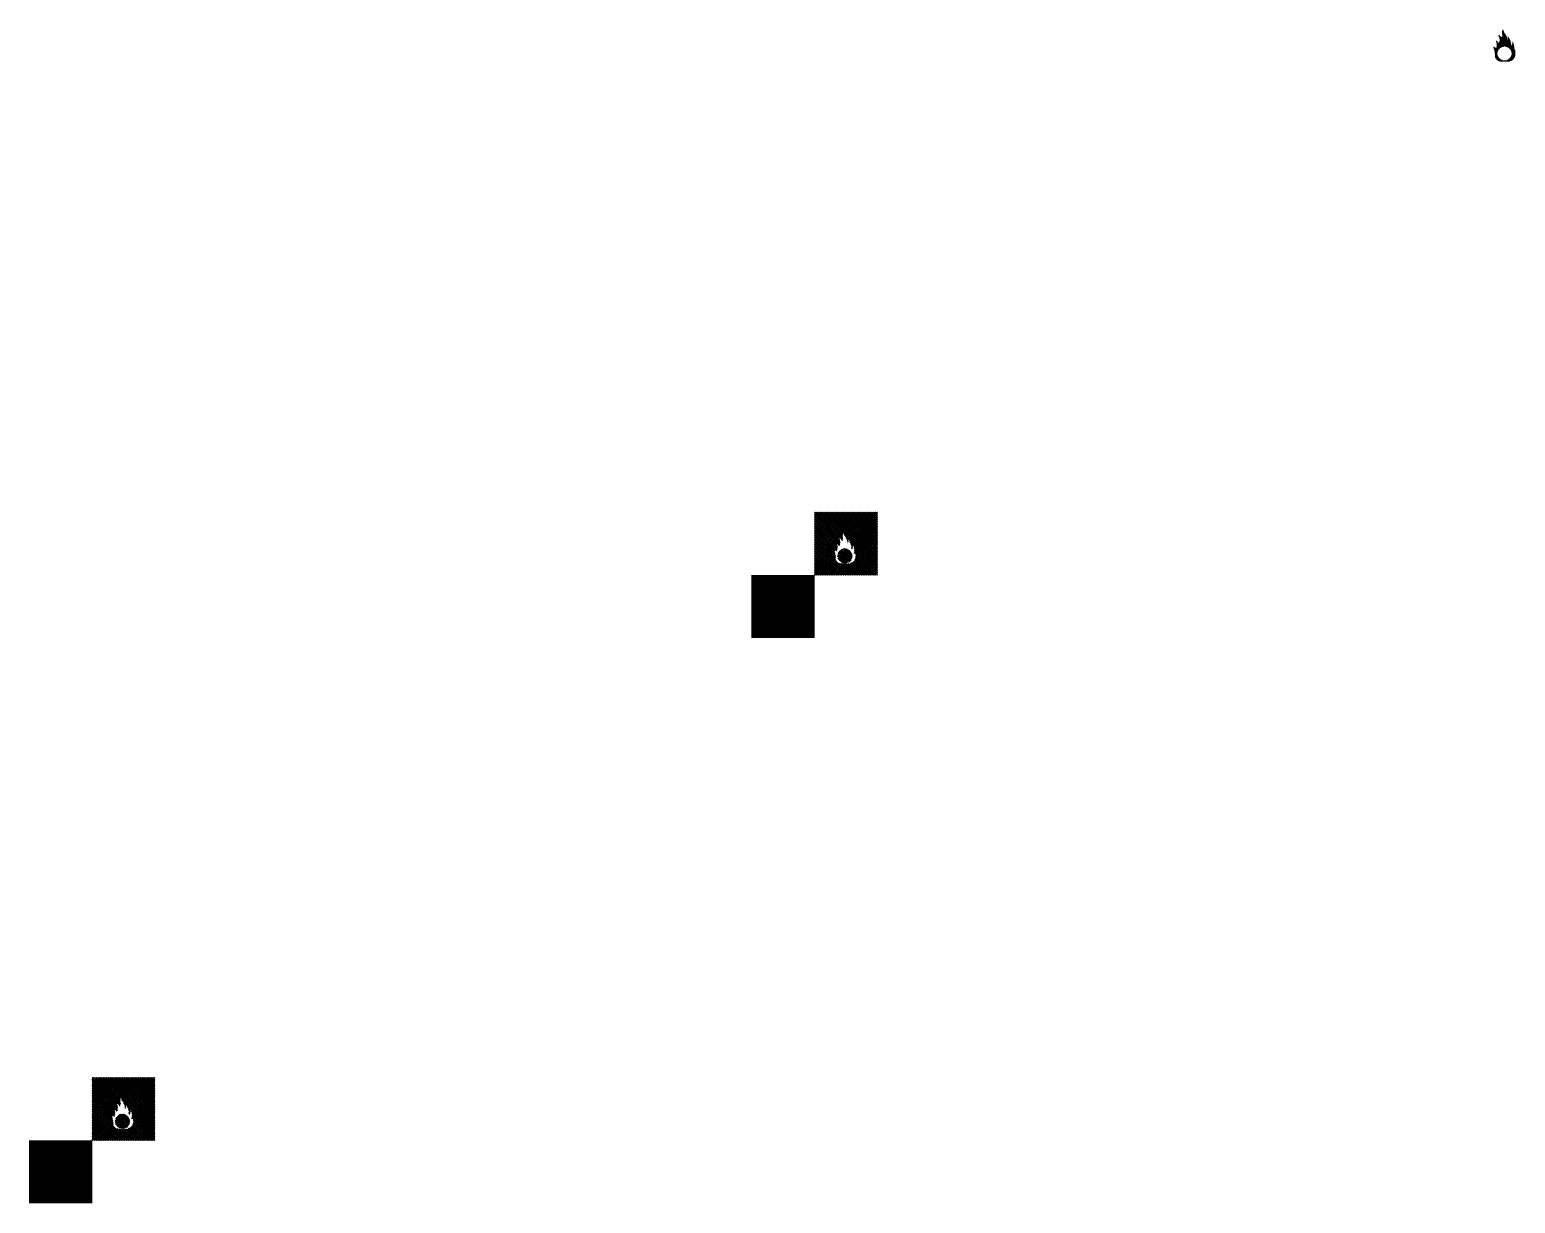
# Paper-space layout 'Layout1' of a CAD drawing. Extents: x -120 to 117, y -95 to 92.
import ezdxf

# ---------------------------------------------------------------- set-up
doc = ezdxf.new("R2010")
doc.units = 0
doc.layers.get('0').update_dxf_attribs({"linetype": 'CONTINUOUS'})
doc.layers.add('GEEL', color=2, linetype='CONTINUOUS')
doc.layers.add('VEILIG', color=7, linetype='CONTINUOUS')

# ---------------------------------------------------------------- blocks, each defined once
blk = doc.blocks.new('*X')
at = {"color": 0}
for p, q in [((113.5, 90), (113.55, 90)), ((113.54, 89.91), (113.66, 89.91)), ((113.9, 90.9), (113.93, 90.9)), ((113.94, 90.81), (114.1, 90.81)), ((113.98, 90.72), (114.21, 90.72)), ((114.01, 90.63), (114.29, 90.63)), ((114.03, 90.54), (114.35, 90.54)), ((114.05, 90.45), (115.22, 90.45)), ((114.05, 89.91), (114.78, 89.91)), ((114.07, 90.36), (115.25, 90.36)), ((114.08, 90.27), (115.27, 90.27)), ((114.08, 90), (114.77, 90)), ((114.09, 90.18), (115.28, 90.18)), ((114.09, 90.09), (115.29, 90.09)), ((114.43, 90.54), (115.2, 90.54)), ((114.45, 91.44), (114.71, 91.44)), ((114.45, 91.35), (114.75, 91.35)), ((114.46, 91.26), (114.81, 91.26)), ((114.47, 91.53), (114.67, 91.53)), ((114.47, 91.17), (114.88, 91.17)), ((114.47, 90.63), (115.17, 90.63)), ((114.49, 91.08), (114.94, 91.08)), ((114.49, 90.72), (115.13, 90.72)), ((114.5, 91.62), (114.65, 91.62)), ((114.5, 90.99), (115, 90.99)), ((114.5, 90.9), (115.05, 90.9)), ((114.5, 90.81), (115.09, 90.81)), ((114.54, 91.71), (114.63, 91.71)), ((114.6, 91.8), (114.62, 91.8)), ((114.81, 90), (115.75, 90)), ((114.86, 89.91), (115.78, 89.91)), ((115.31, 90.72), (115.33, 90.72)), ((115.33, 90.09), (115.72, 90.09)), ((115.34, 90.63), (115.4, 90.63)), ((115.35, 90.18), (115.69, 90.18)), ((115.36, 90.54), (115.46, 90.54)), ((115.37, 90.45), (115.53, 90.45)), ((115.37, 90.27), (115.64, 90.27)), ((115.38, 90.36), (115.59, 90.36)), ((113.06, 89.01), (113.19, 89.01)), ((113.12, 88.92), (113.38, 88.92)), ((113.16, 88.83), (113.51, 88.83)), ((113.2, 88.74), (113.91, 88.74)), ((113.23, 88.65), (113.85, 88.65)), ((113.25, 88.56), (113.8, 88.56)), ((113.26, 88.47), (113.76, 88.47)), ((113.27, 88.38), (113.72, 88.38)), ((113.28, 88.29), (113.7, 88.29)), ((113.29, 88.2), (113.69, 88.2)), ((113.31, 88.11), (113.68, 88.11)), ((113.32, 88.02), (113.67, 88.02)), ((113.32, 87.93), (113.68, 87.93)), ((113.33, 87.84), (113.69, 87.84)), ((113.33, 87.75), (113.71, 87.75)), ((113.34, 87.66), (113.74, 87.66)), ((113.35, 87.57), (113.77, 87.57)), ((113.56, 88.92), (114.08, 88.92)), ((113.56, 88.83), (113.98, 88.83)), ((113.57, 89.82), (113.74, 89.82)), ((113.58, 89.01), (114.2, 89.01)), ((113.59, 89.73), (113.81, 89.73)), ((113.6, 89.1), (114.36, 89.1)), ((113.61, 89.64), (113.85, 89.64)), ((113.62, 89.55), (115.85, 89.55)), ((113.62, 89.19), (114.68, 89.19)), ((113.63, 89.46), (115.87, 89.46)), ((113.63, 89.37), (115.88, 89.37)), ((113.63, 89.28), (115.89, 89.28)), ((113.88, 89.64), (115.84, 89.64)), ((113.96, 89.73), (115.82, 89.73)), ((114.02, 89.82), (114.79, 89.82)), ((114.91, 89.82), (115.8, 89.82)), ((114.99, 89.19), (115.9, 89.19)), ((115.31, 89.1), (115.9, 89.1)), ((115.47, 89.01), (115.9, 89.01)), ((115.59, 88.92), (116.36, 88.92)), ((115.68, 88.83), (116.35, 88.83)), ((115.76, 88.74), (116.34, 88.74)), ((115.82, 88.65), (116.33, 88.65)), ((115.87, 88.56), (116.32, 88.56)), ((115.89, 87.57), (116.46, 87.57)), ((115.9, 89.01), (116.36, 89.01)), ((115.91, 88.47), (116.29, 88.47)), ((115.92, 89.1), (116.35, 89.1)), ((115.93, 87.66), (116.49, 87.66)), ((115.94, 88.38), (116.27, 88.38)), ((115.95, 89.19), (116.34, 89.19)), ((115.96, 87.75), (116.51, 87.75)), ((115.97, 88.29), (116.53, 88.29)), ((115.98, 88.2), (116.54, 88.2)), ((115.98, 87.84), (116.53, 87.84)), ((115.99, 88.11), (116.55, 88.11)), ((115.99, 88.02), (116.55, 88.02)), ((115.99, 87.93), (116.54, 87.93)), ((116, 89.28), (116.33, 89.28)), ((116.04, 89.37), (116.31, 89.37)), ((116.08, 89.46), (116.29, 89.46)), ((116.1, 89.55), (116.26, 89.55)), ((116.12, 89.64), (116.23, 89.64)), ((116.13, 89.82), (116.15, 89.82)), ((116.13, 89.73), (116.19, 89.73)), ((116.31, 88.38), (116.52, 88.38)), ((116.36, 88.47), (116.51, 88.47)), ((116.41, 88.56), (116.49, 88.56)), ((116.45, 88.65), (116.48, 88.65)), ((113.36, 87.48), (113.82, 87.48)), ((113.38, 87.39), (113.87, 87.39)), ((113.43, 87.3), (113.94, 87.3)), ((113.51, 87.21), (114.02, 87.21)), ((113.6, 87.12), (114.13, 87.12)), ((113.7, 87.03), (114.26, 87.03)), ((113.83, 86.94), (114.47, 86.94)), ((114.05, 86.85), (115.69, 86.85)), ((115.2, 86.94), (115.91, 86.94)), ((115.4, 87.03), (116.05, 87.03)), ((115.54, 87.12), (116.16, 87.12)), ((115.64, 87.21), (116.24, 87.21)), ((115.73, 87.3), (116.31, 87.3)), ((115.79, 87.39), (116.37, 87.39)), ((115.85, 87.48), (116.42, 87.48)), ((5, 7.26), (12.74, 15)), ((5, 7.55), (12.45, 15)), ((5, 7.83), (12.17, 15)), ((5, 8.11), (11.89, 15)), ((5, 8.39), (11.61, 15)), ((5, 8.68), (11.32, 15)), ((5, 8.96), (11.04, 15)), ((5, 9.24), (10.76, 15)), ((5, 9.53), (10.47, 15)), ((5, 9.81), (10.19, 15)), ((5, 10.09), (9.91, 15)), ((5, 10.37), (9.63, 15)), ((5, 10.66), (9.34, 15)), ((5, 10.94), (9.06, 15)), ((5, 11.22), (8.78, 15)), ((5, 11.51), (8.49, 15)), ((5, 11.79), (8.21, 15)), ((5, 12.07), (7.93, 15)), ((5, 12.35), (7.65, 15)), ((5, 12.64), (7.36, 15)), ((5, 12.92), (7.08, 15)), ((5, 13.2), (6.8, 15)), ((5, 13.49), (6.51, 15)), ((5, 13.77), (6.23, 15)), ((5, 14.05), (5.95, 15)), ((5, 14.33), (5.67, 15)), ((5, 14.62), (5.38, 15)), ((5, 14.9), (5.1, 15)), ((8.91, 10.89), (5, 14.8)), ((9.05, 10.47), (5, 14.52)), ((9.09, 10.15), (5, 14.23)), ((9.46, 10.62), (5.08, 15)), ((9.5, 10.86), (5.36, 15)), ((9.47, 11.17), (5.65, 15)), ((9.46, 11.47), (5.93, 15)), ((9.53, 11.69), (6.21, 15)), ((15, 6.5), (6.5, 15)), ((15, 6.78), (6.78, 15)), ((15, 7.06), (7.06, 15)), ((15, 7.34), (7.34, 15)), ((15, 7.63), (7.63, 15)), ((15, 7.91), (7.91, 15)), ((15, 8.19), (8.19, 15)), ((15, 8.48), (8.48, 15)), ((15, 8.76), (8.76, 15)), ((15, 9.04), (9.04, 15)), ((15, 9.32), (9.32, 15)), ((15, 9.61), (9.61, 15)), ((9.65, 11.63), (13.02, 15)), ((9.72, 11.42), (13.3, 15)), ((9.82, 11.24), (13.59, 15)), ((15, 9.89), (9.89, 15)), ((9.94, 11.07), (13.87, 15)), ((10.05, 10.9), (14.15, 15)), ((10.14, 10.7), (14.43, 15)), ((15, 10.17), (10.17, 15)), ((10.37, 10.66), (14.72, 15)), ((15, 10.46), (10.46, 15)), ((10.5, 10.5), (15, 15)), ((10.61, 10.33), (15, 14.72)), ((10.7, 10.14), (15, 14.43)), ((15, 10.74), (10.74, 15)), ((15, 11.02), (11.02, 15)), ((15, 11.3), (11.3, 15)), ((15, 11.59), (11.59, 15)), ((15, 11.87), (11.87, 15)), ((15, 12.15), (12.15, 15)), ((15, 12.44), (12.44, 15)), ((15, 12.72), (12.72, 15)), ((15, 13), (13, 15)), ((15, 13.28), (13.28, 15)), ((15, 13.57), (13.57, 15)), ((15, 13.85), (13.85, 15)), ((15, 14.13), (14.13, 15)), ((15, 14.42), (14.42, 15)), ((15, 14.7), (14.7, 15)), ((15, 14.98), (14.98, 15)), ((9.05, 9.9), (5, 13.95)), ((8.95, 9.72), (5, 13.67)), ((8.57, 9.82), (5, 13.38)), ((8.63, 9.47), (5, 13.1)), ((8.62, 9.2), (5, 12.82)), ((8.57, 8.97), (5, 12.54)), ((8.29, 8.97), (5, 12.25)), ((8.18, 8.79), (5, 11.97)), ((10.77, 9.93), (15, 14.15)), ((10.83, 9.7), (15, 13.87)), ((11.18, 9.76), (15, 13.59)), ((11.26, 9.56), (15, 13.3)), ((11.32, 9.34), (15, 13.02)), ((11.35, 9.09), (15, 12.74)), ((11.35, 8.81), (15, 12.45)), ((11.48, 8.65), (15, 12.17)), ((11.51, 8.4), (15, 11.89)), ((8.26, 8.42), (5, 11.69)), ((8.31, 8.1), (5, 11.4)), ((8.33, 7.79), (5, 11.12)), ((5, 6.98), (8.91, 10.89)), ((8.36, 7.48), (5, 10.84)), ((5, 6.7), (8.99, 10.69)), ((10.56, 5), (5, 10.56)), ((10.27, 5), (5, 10.27)), ((9.99, 5), (5, 9.99)), ((5, 6.41), (8.53, 9.94)), ((5, 6.13), (8.59, 9.72)), ((9.71, 5), (5, 9.71)), ((8.17, 9.02), (8.63, 9.48)), ((8.57, 9.98), (9.05, 10.46)), ((8.72, 9.85), (9.08, 10.22)), ((8.83, 9.68), (9.05, 9.9)), ((8.92, 10.9), (9.45, 11.43)), ((9.11, 10.8), (9.47, 11.17)), ((9.24, 5), (15, 10.76)), ((9.26, 10.67), (9.5, 10.92)), ((9.37, 10.5), (9.45, 10.58)), ((9.53, 5), (15, 10.47)), ((15, 6.21), (9.67, 11.54)), ((9.81, 5), (15, 10.19)), ((10.36, 10.57), (10.06, 10.87)), ((10.09, 5), (15, 9.91)), ((10.21, 10.49), (10.34, 10.63)), ((10.37, 10.28), (10.23, 10.41)), ((10.27, 10.27), (10.38, 10.38)), ((10.32, 10.05), (10.29, 10.07)), ((10.3, 10.01), (10.31, 10.02)), ((10.37, 5), (15, 9.63)), ((11.13, 9.8), (10.62, 10.31)), ((11.1, 9.55), (10.79, 9.86)), ((11.03, 9.34), (10.86, 9.5)), ((10.87, 9.45), (11.13, 9.71)), ((15, 5.93), (11.19, 9.74)), ((11.4, 7.44), (15, 11.04)), ((11.53, 7.86), (15, 11.32)), ((11.55, 8.15), (15, 11.61)), ((9.42, 5), (5, 9.42)), ((9.14, 5), (5, 9.14)), ((5, 5.85), (8.1, 8.95)), ((8.86, 5), (5, 8.86)), ((5, 5.57), (8.19, 8.76)), ((8.58, 5), (5, 8.58)), ((5, 5.28), (8.25, 8.53)), ((8.29, 5), (5, 8.29)), ((5, 5), (8.28, 8.28)), ((8.01, 5), (5, 8.01)), ((7.73, 5), (5, 7.73)), ((7.45, 5), (5, 7.45)), ((7.16, 5), (5, 7.16)), ((5.28, 5), (8.31, 8.03)), ((5.57, 5), (8.33, 7.77)), ((5.85, 5), (8.36, 7.51)), ((6.13, 5), (8.43, 7.3)), ((6.41, 5), (8.57, 7.15)), ((8.36, 8.93), (8.62, 9.18)), ((8.53, 8.81), (8.56, 8.84)), ((9.81, 6.88), (8.67, 8.01)), ((8.68, 8.11), (9.76, 9.2)), ((8.69, 7.84), (10.03, 9.18)), ((10.07, 6.9), (8.7, 8.27)), ((9.46, 6.94), (8.73, 7.67)), ((8.75, 7.62), (10.25, 9.12)), ((8.76, 8.48), (9.4, 9.12)), ((10.28, 6.97), (8.76, 8.49)), ((8.85, 7.43), (10.44, 9.03)), ((10.47, 7.07), (8.86, 8.67)), ((8.97, 7.27), (10.6, 8.91)), ((10.63, 7.19), (8.99, 8.83)), ((9.11, 7.13), (10.74, 8.76)), ((10.76, 7.34), (9.14, 8.97)), ((9.28, 7.02), (10.85, 8.59)), ((10.87, 7.52), (9.31, 9.08)), ((9.48, 6.94), (10.94, 8.39)), ((10.95, 7.72), (9.51, 9.16)), ((9.72, 6.89), (10.99, 8.16)), ((10.99, 7.96), (9.75, 9.2)), ((10, 6.89), (10.98, 7.87)), ((10.97, 8.26), (10.05, 9.18)), ((10.45, 7.06), (10.81, 7.42)), ((10.66, 5), (15, 9.34)), ((10.89, 9.2), (11.02, 9.32)), ((10.93, 9.15), (10.9, 9.19)), ((10.94, 5), (15, 9.06)), ((13.38, 5), (11.21, 7.17)), ((11.22, 5), (15, 8.78)), ((11.29, 8.46), (11.43, 8.6)), ((11.35, 8.45), (11.3, 8.5)), ((15, 5.65), (11.32, 9.33)), ((11.44, 8.64), (11.34, 8.74)), ((13.67, 5), (11.34, 7.33)), ((15, 5.36), (11.36, 9.01)), ((13.95, 5), (11.43, 7.52)), ((15, 5.08), (11.49, 8.59)), ((11.51, 5), (15, 8.49)), ((14.23, 5), (11.51, 7.73)), ((14.8, 5), (11.53, 8.26)), ((14.52, 5), (11.55, 7.97)), ((11.79, 5), (15, 8.21)), ((12.07, 5), (15, 7.93)), ((12.35, 5), (15, 7.65)), ((12.64, 5), (15, 7.36)), ((-4.94, -5), (-4.94, 5)), ((-4.88, -5), (-4.88, 5)), ((-4.75, -5), (-4.75, 5)), ((-4.69, -5), (-4.69, 5)), ((-4.56, -5), (-4.56, 5)), ((-4.5, -5), (-4.5, 5)), ((-4.37, -5), (-4.37, 5)), ((-4.31, -5), (-4.31, 5)), ((-4.18, -5), (-4.18, 5)), ((-4.13, -5), (-4.13, 5)), ((-3.99, -5), (-3.99, 5)), ((-3.94, -5), (-3.94, 5)), ((-3.8, -5), (-3.8, 5)), ((-3.75, -5), (-3.75, 5)), ((-3.61, -5), (-3.61, 5)), ((-3.56, -5), (-3.56, 5)), ((-3.42, -5), (-3.42, 5)), ((-3.38, -5), (-3.38, 5)), ((-3.23, -5), (-3.23, 5)), ((-3.19, -5), (-3.19, 5)), ((-3.04, -5), (-3.04, 5)), ((-3, -5), (-3, 5)), ((-2.85, -5), (-2.85, 5)), ((-2.81, -5), (-2.81, 5)), ((-2.66, -5), (-2.66, 5)), ((-2.63, -5), (-2.63, 5)), ((-2.47, -5), (-2.47, 5)), ((-2.44, -5), (-2.44, 5)), ((-2.28, -5), (-2.28, 5)), ((-2.25, -5), (-2.25, 5)), ((-2.09, -5), (-2.09, 5)), ((-2.06, -5), (-2.06, 5)), ((-1.9, -5), (-1.9, 5)), ((-1.88, -0.97), (-1.88, 5)), ((-1.71, -5), (-1.71, 5)), ((-1.69, -1.04), (-1.69, 5)), ((-1.52, -5), (-1.52, 5)), ((-1.5, 0.03), (-1.5, 5)), ((-1.33, -5), (-1.33, 5)), ((-1.31, -0.11), (-1.31, 5)), ((-1.14, -5), (-1.14, 5)), ((-1.13, -0.37), (-1.13, 5)), ((-0.95, -5), (-0.95, 5)), ((-0.94, 0.84), (-0.94, 5)), ((-0.76, -5), (-0.76, 5)), ((-0.75, 0.68), (-0.75, 5)), ((-0.57, -5), (-0.57, 5)), ((-0.56, 0.54), (-0.56, 5)), ((-0.38, 1.77), (-0.38, 5)), ((-0.38, -5), (-0.38, 5)), ((-0.19, 1.26), (-0.19, 5)), ((-0.19, -5), (-0.19, 5)), ((0, 0.99), (0, 5)), ((0, -5), (0, 5)), ((0.19, 0.58), (0.19, 5)), ((0.19, -5), (0.19, 5)), ((0.37, 0.66), (0.37, 5)), ((0.38, -5), (0.38, 5)), ((0.56, 0.41), (0.56, 5)), ((0.57, -5), (0.57, 5)), ((0.75, 0.02), (0.75, 5)), ((0.76, -5), (0.76, 5)), ((0.94, -0.85), (0.94, 5)), ((0.95, -5), (0.95, 5)), ((1.12, -0.35), (1.12, 5)), ((1.14, -5), (1.14, 5)), ((1.31, -0.62), (1.31, 5)), ((1.33, -5), (1.33, 5)), ((1.5, -1.47), (1.5, 5)), ((1.52, -5), (1.52, 5)), ((1.69, -5), (1.69, 5)), ((1.71, -5), (1.71, 5)), ((1.87, -5), (1.87, 5)), ((1.9, -5), (1.9, 5)), ((2.06, -5), (2.06, 5)), ((2.09, -5), (2.09, 5)), ((2.25, -5), (2.25, 5)), ((2.28, -5), (2.28, 5)), ((2.44, -5), (2.44, 5)), ((2.47, -5), (2.47, 5)), ((2.62, -5), (2.62, 5)), ((2.66, -5), (2.66, 5)), ((2.81, -5), (2.81, 5)), ((2.85, -5), (2.85, 5)), ((3, -5), (3, 5)), ((3.04, -5), (3.04, 5)), ((3.19, -5), (3.19, 5)), ((3.23, -5), (3.23, 5)), ((3.37, -5), (3.37, 5)), ((3.42, -5), (3.42, 5)), ((3.56, -5), (3.56, 5)), ((3.61, -5), (3.61, 5)), ((3.75, -5), (3.75, 5)), ((3.8, -5), (3.8, 5)), ((3.94, -5), (3.94, 5)), ((3.99, -5), (3.99, 5)), ((4.12, -5), (4.12, 5)), ((4.18, -5), (4.18, 5)), ((4.31, -5), (4.31, 5)), ((4.37, -5), (4.37, 5)), ((4.5, -5), (4.5, 5)), ((4.56, -5), (4.56, 5)), ((4.69, -5), (4.69, 5)), ((4.75, -5), (4.75, 5)), ((4.87, -5), (4.87, 5)), ((4.94, -5), (4.94, 5)), ((6.88, 5), (5, 6.88)), ((6.6, 5), (5, 6.6)), ((6.31, 5), (5, 6.31)), ((6.03, 5), (5, 6.03)), ((5.75, 5), (5, 5.75)), ((5.47, 5), (5, 5.47)), ((5.18, 5), (5, 5.18)), ((6.7, 5), (8.72, 7.02)), ((6.98, 5), (8.89, 6.91)), ((7.26, 5), (9.1, 6.84)), ((7.55, 5), (9.37, 6.82)), ((7.83, 5), (9.67, 6.84)), ((8.11, 5), (9.92, 6.81)), ((8.39, 5), (10.18, 6.79)), ((8.68, 5), (10.48, 6.81)), ((8.96, 5), (10.89, 6.93)), ((10.84, 5), (8.96, 6.88)), ((11.12, 5), (9.3, 6.82)), ((11.4, 5), (9.56, 6.84)), ((11.69, 5), (9.86, 6.82)), ((11.97, 5), (10.18, 6.79)), ((12.25, 5), (10.45, 6.8)), ((12.54, 5), (10.69, 6.85)), ((12.82, 5), (10.89, 6.93)), ((13.1, 5), (11.06, 7.04)), ((12.92, 5), (15, 7.08)), ((13.2, 5), (15, 6.8)), ((13.49, 5), (15, 6.51)), ((13.77, 5), (15, 6.23)), ((14.05, 5), (15, 5.95)), ((14.33, 5), (15, 5.67)), ((14.62, 5), (15, 5.38)), ((14.9, 5), (15, 5.1)), ((-1.5, -1.16), (-1.5, 0.01)), ((-0.94, 0.72), (-0.94, 0.81)), ((-0.94, 0.54), (-0.94, 0.63)), ((-0.94, 0.41), (-0.94, 0.45)), ((-0.75, 0.54), (-0.75, 0.63)), ((-0.75, 0.36), (-0.75, 0.45)), ((-0.75, 0.18), (-0.75, 0.27)), ((-0.75, 0), (-0.75, 0.09)), ((-0.56, 0.45), (-0.56, 0.54)), ((-0.56, 0.27), (-0.56, 0.36)), ((-0.56, 0.09), (-0.56, 0.18)), ((-0.38, 1.62), (-0.38, 1.71)), ((-0.38, 1.44), (-0.38, 1.53)), ((-0.38, 1.26), (-0.38, 1.35)), ((-0.38, 1.08), (-0.38, 1.17)), ((-0.38, 0.9), (-0.38, 0.99)), ((-0.38, 0.72), (-0.38, 0.81)), ((-0.38, 0.54), (-0.38, 0.63)), ((-0.38, 0.36), (-0.38, 0.45)), ((-0.38, 0.18), (-0.38, 0.27)), ((-0.38, 0), (-0.38, 0.09)), ((-0.19, 1.17), (-0.19, 1.26)), ((-0.19, 0.99), (-0.19, 1.08)), ((-0.19, 0.81), (-0.19, 0.9)), ((-0.19, 0.63), (-0.19, 0.72)), ((-0.19, 0.45), (-0.19, 0.54)), ((-0.19, 0.27), (-0.19, 0.36)), ((-0.19, 0.09), (-0.19, 0.18)), ((0, 0.81), (0, 0.9)), ((0, 0.63), (0, 0.72)), ((0, 0.45), (0, 0.54)), ((0, 0.27), (0, 0.36)), ((0, 0.09), (0, 0.18)), ((0.19, 0.45), (0.19, 0.54)), ((0.19, 0.27), (0.19, 0.36)), ((0.19, 0.09), (0.19, 0.18)), ((0.37, 0.54), (0.37, 0.63)), ((0.37, 0.29), (0.37, 0.48)), ((0.37, 0.18), (0.37, 0.27)), ((0.37, 0), (0.37, 0.09)), ((0.56, 0.27), (0.56, 0.36)), ((0.56, 0.09), (0.56, 0.18)), ((-1.88, -1.08), (-1.88, -0.99)), ((-1.88, -5), (-1.88, -1.08)), ((-1.69, -1.17), (-1.69, -1.08)), ((-1.69, -1.35), (-1.69, -1.26)), ((-1.69, -1.53), (-1.69, -1.44)), ((-1.69, -1.71), (-1.69, -1.62)), ((-1.69, -1.89), (-1.69, -1.8)), ((-1.69, -5), (-1.69, -1.92)), ((-1.5, -1.26), (-1.5, -1.17)), ((-1.5, -1.44), (-1.5, -1.35)), ((-1.5, -1.62), (-1.5, -1.53)), ((-1.5, -1.8), (-1.5, -1.71)), ((-1.5, -1.98), (-1.5, -1.89)), ((-1.5, -2.16), (-1.5, -2.07)), ((-1.5, -2.34), (-1.5, -2.25)), ((-1.31, -0.27), (-1.31, -0.18)), ((-1.31, -0.45), (-1.31, -0.36)), ((-1.31, -0.63), (-1.31, -0.54)), ((-1.31, -0.81), (-1.31, -0.72)), ((-1.31, -0.99), (-1.31, -0.9)), ((-1.31, -1.17), (-1.31, -1.08)), ((-1.31, -1.35), (-1.31, -1.26)), ((-1.31, -1.53), (-1.31, -1.44)), ((-1.31, -1.71), (-1.31, -1.62)), ((-1.31, -1.81), (-1.31, -1.8)), ((-1.31, -2.16), (-1.31, -2.11)), ((-1.31, -2.34), (-1.31, -2.25)), ((-1.13, -0.54), (-1.13, -0.45)), ((-1.13, -0.72), (-1.13, -0.63)), ((-1.13, -0.9), (-1.13, -0.81)), ((-1.13, -1.08), (-1.13, -0.99)), ((-1.13, -1.26), (-1.13, -1.17)), ((-1.13, -2.61), (-1.13, -1.31)), ((-0.94, -0.09), (-0.94, -0.07)), ((-0.94, -0.27), (-0.94, -0.18)), ((-0.94, -0.45), (-0.94, -0.36)), ((-0.94, -0.72), (-0.94, -0.63)), ((-0.94, -0.9), (-0.94, -0.81)), ((-0.94, -1.08), (-0.94, -0.99)), ((-0.94, -2.82), (-0.94, -1.1)), ((-0.75, -0.18), (-0.75, -0.09)), ((-0.75, -0.45), (-0.75, -0.27)), ((-0.75, -0.63), (-0.75, -0.54)), ((-0.75, -0.81), (-0.75, -0.72)), ((-0.75, -0.96), (-0.75, -0.9)), ((-0.56, -0.09), (-0.56, 0)), ((-0.56, -0.27), (-0.56, -0.18)), ((-0.56, -0.45), (-0.56, -0.36)), ((-0.56, -0.63), (-0.56, -0.54)), ((-0.56, -0.81), (-0.56, -0.72)), ((-0.56, -3.05), (-0.56, -0.87)), ((-0.38, -0.18), (-0.38, -0.09)), ((-0.38, -0.36), (-0.38, -0.27)), ((-0.38, -0.54), (-0.38, -0.45)), ((-0.38, -0.72), (-0.38, -0.63)), ((-0.38, -0.82), (-0.38, -0.81)), ((-0.19, -0.27), (-0.19, 0)), ((-0.19, -0.45), (-0.19, -0.36)), ((-0.19, -0.63), (-0.19, -0.54)), ((-0.19, -0.8), (-0.19, -0.72)), ((0, -0.18), (0, 0)), ((0, -0.36), (0, -0.27)), ((0, -0.54), (0, -0.45)), ((0, -0.72), (0, -0.63)), ((0, -0.81), (0, -0.81)), ((0.19, -0.09), (0.19, 0)), ((0.19, -0.36), (0.19, -0.18)), ((0.19, -0.54), (0.19, -0.45)), ((0.19, -0.72), (0.19, -0.63)), ((0.19, -0.85), (0.19, -0.81)), ((0.37, -0.18), (0.37, -0.09)), ((0.37, -0.36), (0.37, -0.27)), ((0.37, -0.54), (0.37, -0.45)), ((0.37, -0.72), (0.37, -0.63)), ((0.37, -0.9), (0.37, -0.81)), ((0.37, -2.99), (0.37, -0.93)), ((0.56, -0.09), (0.56, 0)), ((0.56, -0.27), (0.56, -0.18)), ((0.56, -0.45), (0.56, -0.36)), ((0.56, -0.63), (0.56, -0.54)), ((0.56, -0.81), (0.56, -0.72)), ((0.56, -0.99), (0.56, -0.9)), ((0.56, -2.87), (0.56, -1.05)), ((0.75, -0.09), (0.75, 0)), ((0.75, -0.27), (0.75, -0.18)), ((0.75, -0.45), (0.75, -0.36)), ((0.75, -0.63), (0.75, -0.54)), ((0.75, -0.81), (0.75, -0.72)), ((0.75, -1.08), (0.75, -0.99)), ((0.75, -1.24), (0.75, -1.17)), ((0.94, -0.99), (0.94, -0.9)), ((0.94, -1.17), (0.94, -1.08)), ((0.94, -1.35), (0.94, -1.26)), ((0.94, -1.53), (0.94, -1.44)), ((0.94, -2.33), (0.94, -1.59)), ((0.94, -2.43), (0.94, -2.34)), ((1.12, -0.45), (1.12, -0.36)), ((1.12, -0.63), (1.12, -0.54)), ((1.12, -0.81), (1.12, -0.72)), ((1.12, -0.99), (1.12, -0.9)), ((1.12, -1.17), (1.12, -1.08)), ((1.12, -1.35), (1.12, -1.26)), ((1.12, -1.53), (1.12, -1.44)), ((1.12, -1.8), (1.12, -1.71)), ((1.12, -1.98), (1.12, -1.89)), ((1.12, -2.16), (1.12, -2.07)), ((1.12, -2.34), (1.12, -2.25)), ((1.31, -0.72), (1.31, -0.63)), ((1.31, -0.9), (1.31, -0.81)), ((1.31, -1.08), (1.31, -0.99)), ((1.31, -1.26), (1.31, -1.17)), ((1.31, -1.44), (1.31, -1.35)), ((1.31, -1.62), (1.31, -1.47)), ((1.31, -1.8), (1.31, -1.71)), ((1.31, -1.98), (1.31, -1.89)), ((1.31, -2.16), (1.31, -2.07)), ((1.31, -2.34), (1.31, -2.25)), ((1.5, -1.62), (1.5, -1.53)), ((1.5, -1.8), (1.5, -1.71)), ((1.5, -2.07), (1.5, -1.98)), ((1.5, -2.25), (1.5, -2.16)), ((1.5, -5), (1.5, -2.31)), ((-1.5, -2.52), (-1.5, -2.43)), ((-1.5, -2.7), (-1.5, -2.61)), ((-1.5, -5), (-1.5, -2.77)), ((-1.31, -2.52), (-1.31, -2.43)), ((-1.31, -2.7), (-1.31, -2.61)), ((-1.31, -2.88), (-1.31, -2.79)), ((-1.31, -5), (-1.31, -2.96)), ((-1.13, -2.7), (-1.13, -2.61)), ((-1.13, -2.88), (-1.13, -2.79)), ((-1.13, -3.06), (-1.13, -2.97)), ((-1.13, -5), (-1.13, -3.08)), ((-0.94, -2.97), (-0.94, -2.88)), ((-0.94, -3.15), (-0.94, -3.06)), ((-0.94, -5), (-0.94, -3.15)), ((-0.75, -2.97), (-0.75, -2.96)), ((-0.75, -3.15), (-0.75, -3.06)), ((-0.75, -5), (-0.75, -3.18)), ((-0.56, -3.15), (-0.56, -3.06)), ((-0.56, -5), (-0.56, -3.17)), ((-0.38, -3.15), (-0.38, -3.1)), ((-0.38, -5), (-0.38, -3.16)), ((-0.19, -3.15), (-0.19, -3.12)), ((-0.19, -5), (-0.19, -3.17)), ((0, -3.15), (0, -3.11)), ((0, -5), (0, -3.2)), ((0.19, -3.15), (0.19, -3.07)), ((0.19, -5), (0.19, -3.21)), ((0.37, -3.15), (0.37, -3.06)), ((0.37, -5), (0.37, -3.21)), ((0.56, -2.97), (0.56, -2.88)), ((0.56, -3.15), (0.56, -3.06)), ((0.56, -5), (0.56, -3.18)), ((0.75, -2.7), (0.75, -2.68)), ((0.75, -2.88), (0.75, -2.79)), ((0.75, -3.06), (0.75, -2.97)), ((0.75, -5), (0.75, -3.13)), ((0.94, -2.61), (0.94, -2.52)), ((0.94, -2.79), (0.94, -2.7)), ((0.94, -2.97), (0.94, -2.88)), ((0.94, -5), (0.94, -3.05)), ((1.12, -2.52), (1.12, -2.43)), ((1.12, -2.7), (1.12, -2.61)), ((1.12, -2.88), (1.12, -2.79)), ((1.12, -5), (1.12, -2.91)), ((1.31, -2.52), (1.31, -2.43)), ((1.31, -2.7), (1.31, -2.61)), ((1.31, -5), (1.31, -2.71))]:
    blk.add_line(p, q, dxfattribs=at)

psp = doc.layouts.get("Layout1")

# ---------------------------------------------------------------- block references
at = {"layer": 'GEEL', "color": 0}
psp.add_blockref('*X', (0, 0), dxfattribs=at)
at = {"layer": 'VEILIG', "color": 0}
psp.add_blockref('*X', (-115, -90), dxfattribs=at)

doc.saveas('drawing.dxf')
